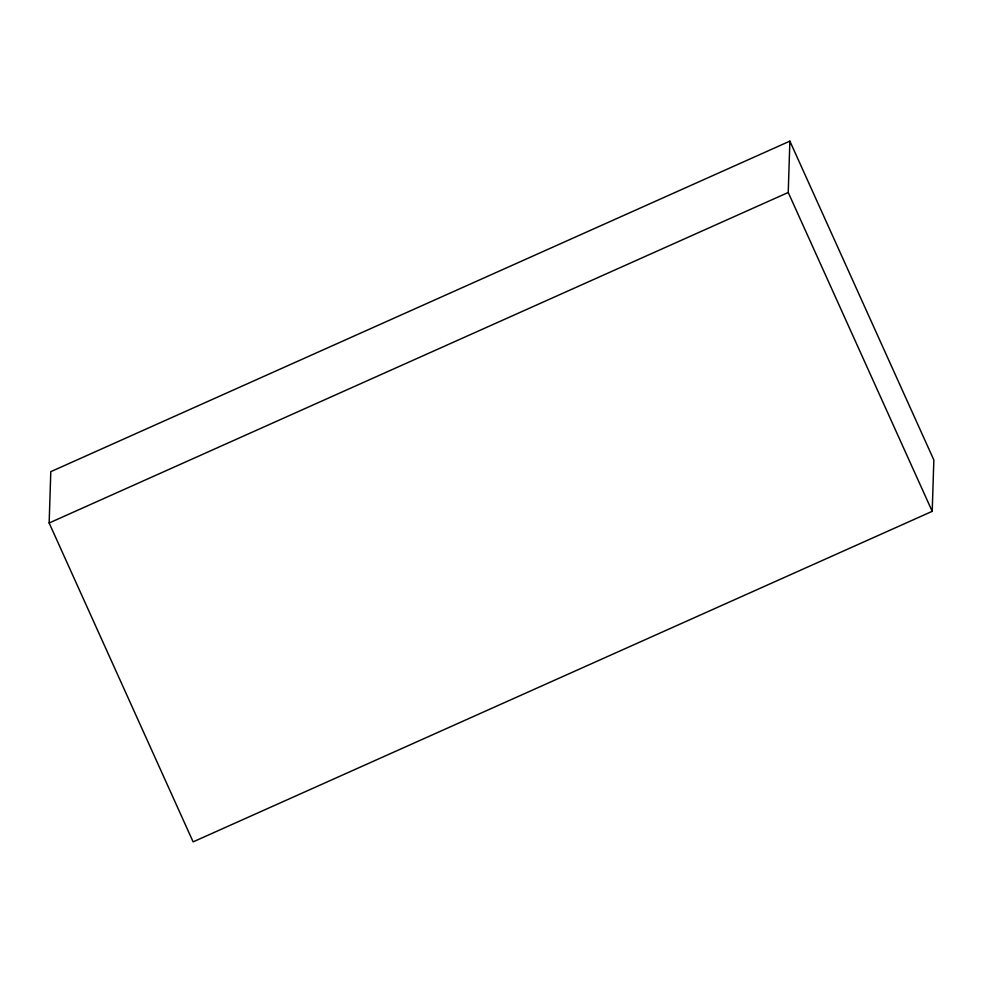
<?xml version="1.0" encoding="UTF-8"?>
<svg xmlns="http://www.w3.org/2000/svg" width="983" height="983" viewBox="0 0 983 983"><rect width="100%" height="100%" fill="white"/><g stroke="black" fill="none" stroke-linecap="round" stroke-linejoin="round"><path stroke-width="1.47" d="M49.15 522.993L50.797 471.668L789.877 141.134L933.85 460.007L932.203 511.332L193.123 841.866L49.15 522.993L788.231 192.471L789.877 141.134M788.231 192.471L932.203 511.332"/></g></svg>
